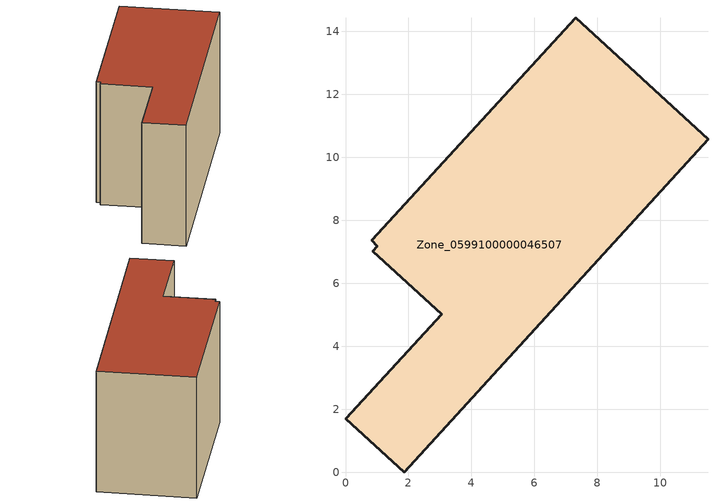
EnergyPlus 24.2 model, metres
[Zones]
Zone_0599100000046507
 floor ground (C_G): 7.31,14.43 11.51,10.57 1.86,0 0,1.7 3.05,5.02 0.87,7.02 1,7.18 0.83,7.37 z0
 wall outside (C_F): 0,1.7 1.86,0 11.51,10.57 7.31,14.43 0.83,7.37 1,7.18 0.87,7.02 3.05,5.02 0,1.7 z0:7.57
 roof outside (C_R): 1,7.18 0.87,7.02 3.05,5.02 0,1.7 1.86,0 11.51,10.57 7.31,14.43 0.83,7.37 z7.57
[BUILDING]
Pand.0599100000046507: North Axis=0; Terrain=City; Loads Convergence Tolerance Value=0.04; Temperature Convergence Tolerance Value=0.4; Solar Distribution=FullExterior; Maximum Number of Warmup Days=25; Minimum Number of Warmup Days=1
[Site:Location]
Rotterdam.The.Hague.AP_ZH_NLD Design_Conditions: Latitude=51.96; Longitude=4.45; Time Zone=1; Elevation=-4.5
[SITE:GROUNDTEMPERATURE:BUILDINGSURFACE]
18, 18, 18, 18, 18, 18, 18, 18, 18, 18, 18, 18
[MATERIAL] Thermal Absorptance=0.9; Solar Absorptance=0.7; Visible Absorptance=0.7
Name | Roughness | Thickness | Conductivity | Density | Specific Heat
G.TI.1975-1991 | MediumSmooth | 0.15 | 0.288461 | 540 | 1210
F.TI.1975-1991 | Rough | 0.3 | 0.230769 | 1920 | 840
R.TI.1975-1991 | MediumRough | 0.2 | 0.153846 | 1500 | 1000
[CONSTRUCTION]
C_G: G.TI.1975-1991
C_F: F.TI.1975-1991
C_R: R.TI.1975-1991
[ZONE]
Zone_0599100000046507: Type=1; Multiplier=1; Ceiling Height=Autocalculate; Volume=Autocalculate; Floor Area=autocalculate; Part of Total Floor Area=Yes
[ZONEINFILTRATION:DESIGNFLOWRATE]
Infil_Zone_0599100000046507: Zone or ZoneList or Space or SpaceList=Zone_0599100000046507; Schedule=AlwaysOn; Design Flow Rate Calculation Method=Flow/Area; Flow Rate per Floor Area=0.003; Constant Term Coefficient=1; Temperature Term Coefficient=0; Velocity Term Coefficient=0; Velocity Squared Term Coefficient=0
[HVACTEMPLATE:ZONE:IDEALLOADSAIRSYSTEM]
Zone_0599100000046507: Maximum Heating Supply Air Temperature=50; Minimum Cooling Supply Air Temperature=13; Maximum Heating Supply Air Humidity Ratio=0.0156; Minimum Cooling Supply Air Humidity Ratio=0.0077; Heating Limit=NoLimit; Cooling Limit=NoLimit; Dehumidification Control Type=ConstantSensibleHeatRatio; Cooling Sensible Heat Ratio=0.7; Dehumidification Setpoint=60; Humidification Control Type=None; Humidification Setpoint=30; Outdoor Air Method=None; Outdoor Air Flow Rate per Person=0.00944; Outdoor Air Flow Rate per Zone Floor Area=0; Outdoor Air Flow Rate per Zone=0; Demand Controlled Ventilation Type=None; Outdoor Air Economizer Type=NoEconomizer; Heat Recovery Type=None; Sensible Heat Recovery Effectiveness=0.7; Latent Heat Recovery Effectiveness=0.65
[ZONECONTROL:THERMOSTAT]
ThermostatControl_Zone_0599100000046507: Zone or ZoneList=Zone_0599100000046507; Control Type Schedule=DualSetpointControlType; Control 1=Thermostat_Zone_0599100000046507; Temperature Difference Between Cutout And Setpoint=0
[THERMOSTATSETPOINT:DUALSETPOINT]
Thermostat_Zone_0599100000046507: Heating Setpoint Temperature Schedule=HeatingSetpoint_Zone_0599100000046507; Cooling Setpoint Temperature Schedule=CoolingSetpoint_Zone_0599100000046507
[SCHEDULE:COMPACT]
HeatingSetpoint_Zone_0599100000046507: Through: 12/31, For: AllDays, Until: 24:00, 21
CoolingSetpoint_Zone_0599100000046507: Through: 12/31, For: AllDays, Until: 24:00, 24
DualSetpointControlType: Through: 12/31, For: AllDays, Until: 24:00, 4
AlwaysOn: Through: 12/31, For: AllDays, Until: 24:00, 1
